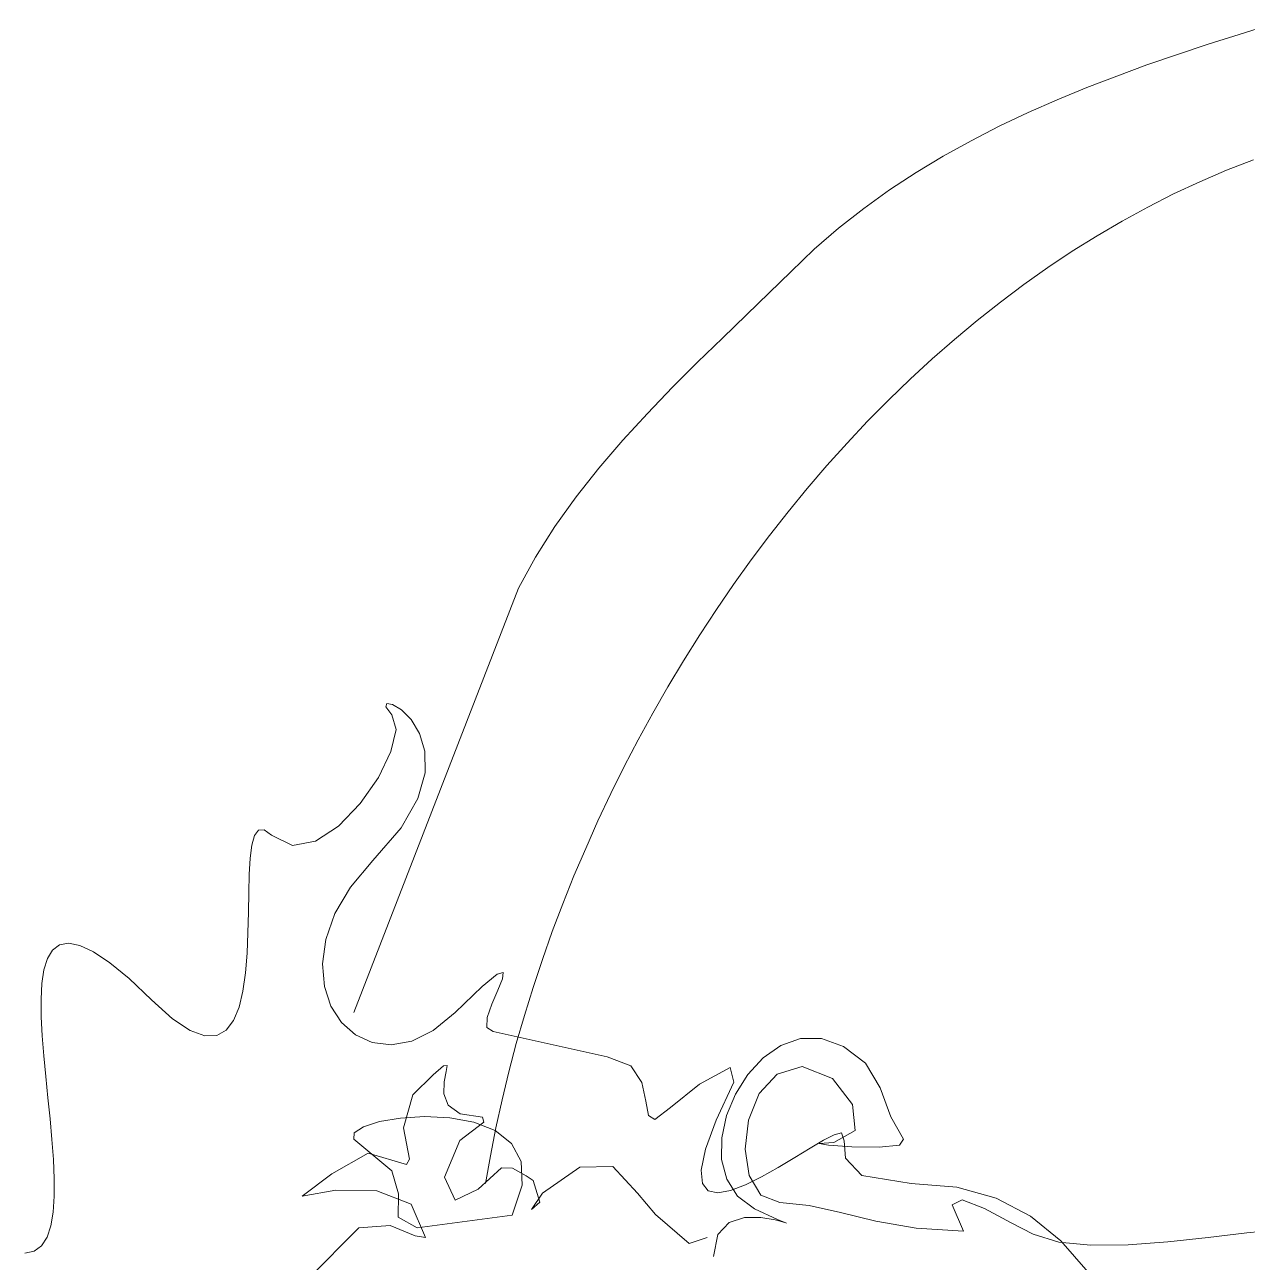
# Model space of a CAD drawing. Header units: centimetres. Extents: x 134057 to 145613, y 5028 to 39996.
# Drawn here: x 135988.3 to 136040.6, y 21415.1 to 21468 of the extents above; entities that cross this region are included whole.
import ezdxf

# ---------------------------------------------------------------- set-up
doc = ezdxf.new("R2010")
doc.units = ezdxf.units.CM
doc.layers.add('TEXT', color=3, linetype='Continuous', lineweight=20)

msp = doc.modelspace()

# ---------------------------------------------------------------- linework, layer by layer
at = {"layer": 'TEXT', "color": 2, "linetype": 'Continuous', "lineweight": 13}
for p, q in [((136041.585, 21467.984), (136040.261, 21467.572)), ((136040.261, 21467.572), (136038.942, 21467.15)), ((136038.942, 21467.15), (136037.629, 21466.715)), ((136036.326, 21466.263), (136035.033, 21465.791)), ((136037.629, 21466.715), (136036.326, 21466.263)), ((136035.033, 21465.791), (136033.753, 21465.297)), ((136033.753, 21465.297), (136032.487, 21464.776)), ((136032.487, 21464.776), (136031.239, 21464.226)), ((136031.239, 21464.226), (136030.01, 21463.643)), ((136030.01, 21463.643), (136028.801, 21463.025)), ((136028.801, 21463.025), (136027.615, 21462.368)), ((136027.615, 21462.368), (136026.454, 21461.668)), ((136039.723, 21461.762), (136040.875, 21462.214)), ((136039.723, 21461.762), (136040.875, 21462.214)), ((136026.454, 21461.668), (136025.32, 21460.923)), ((136038.586, 21461.273), (136039.723, 21461.762)), ((136038.586, 21461.273), (136039.723, 21461.762)), ((136025.32, 21460.923), (136024.214, 21460.13)), ((136037.465, 21460.747), (136038.586, 21461.273)), ((136037.465, 21460.747), (136038.586, 21461.273)), ((136036.358, 21460.186), (136037.465, 21460.747)), ((136036.358, 21460.186), (136037.465, 21460.747)), ((136024.214, 21460.13), (136023.14, 21459.284)), ((136035.266, 21459.59), (136036.358, 21460.186)), ((136035.266, 21459.59), (136036.358, 21460.186)), ((136034.191, 21458.961), (136035.266, 21459.59)), ((136034.191, 21458.961), (136035.266, 21459.59)), ((136023.14, 21459.284), (136022.098, 21458.384)), ((136033.132, 21458.299), (136034.191, 21458.961)), ((136033.132, 21458.299), (136034.191, 21458.961)), ((136022.098, 21458.384), (136021.091, 21457.425)), ((136032.089, 21457.605), (136033.132, 21458.299)), ((136032.089, 21457.605), (136033.132, 21458.299)), ((136021.091, 21457.425), (136020.175, 21456.523)), ((136031.063, 21456.881), (136032.089, 21457.605)), ((136031.063, 21456.881), (136032.089, 21457.605)), ((136030.054, 21456.126), (136031.063, 21456.881)), ((136030.054, 21456.126), (136031.063, 21456.881)), ((136020.175, 21456.523), (136019.195, 21455.576)), ((136029.063, 21455.343), (136030.054, 21456.126)), ((136029.063, 21455.343), (136030.054, 21456.126)), ((136019.195, 21455.576), (136018.168, 21454.587)), ((136028.089, 21454.532), (136029.063, 21455.343)), ((136028.089, 21454.532), (136029.063, 21455.343)), ((136018.168, 21454.587), (136017.11, 21453.555)), ((136027.134, 21453.694), (136028.089, 21454.532)), ((136027.134, 21453.694), (136028.089, 21454.532)), ((136017.11, 21453.555), (136016.038, 21452.481)), ((136026.197, 21452.831), (136027.134, 21453.694)), ((136026.197, 21452.831), (136027.134, 21453.694)), ((136016.038, 21452.481), (136014.966, 21451.368)), ((136025.279, 21451.942), (136026.197, 21452.831)), ((136025.279, 21451.942), (136026.197, 21452.831)), ((136024.379, 21451.029), (136025.279, 21451.942)), ((136024.379, 21451.029), (136025.279, 21451.942)), ((136014.966, 21451.368), (136013.911, 21450.214)), ((136023.499, 21450.093), (136024.379, 21451.029)), ((136023.499, 21450.093), (136024.379, 21451.029)), ((136013.911, 21450.214), (136012.889, 21449.022)), ((136022.639, 21449.135), (136023.499, 21450.093)), ((136022.639, 21449.135), (136023.499, 21450.093)), ((136012.889, 21449.022), (136011.916, 21447.793)), ((136021.799, 21448.156), (136022.639, 21449.135)), ((136021.799, 21448.156), (136022.639, 21449.135)), ((136011.916, 21447.793), (136011.008, 21446.527)), ((136020.979, 21447.157), (136021.799, 21448.156)), ((136020.979, 21447.157), (136021.799, 21448.156)), ((136020.18, 21446.138), (136020.979, 21447.157)), ((136020.18, 21446.138), (136020.979, 21447.157)), ((136011.008, 21446.527), (136010.18, 21445.225)), ((136019.402, 21445.101), (136020.18, 21446.138)), ((136019.402, 21445.101), (136020.18, 21446.138)), ((136010.18, 21445.225), (136009.45, 21443.889)), ((136018.645, 21444.047), (136019.402, 21445.101)), ((136018.645, 21444.047), (136019.402, 21445.101)), ((136017.91, 21442.977), (136018.645, 21444.047)), ((136017.91, 21442.977), (136018.645, 21444.047)), ((136009.45, 21443.889), (136002.411, 21425.75)), ((136017.197, 21441.891), (136017.91, 21442.977)), ((136017.197, 21441.891), (136017.91, 21442.977)), ((136016.506, 21440.791), (136017.197, 21441.891)), ((136016.506, 21440.791), (136017.197, 21441.891)), ((136015.838, 21439.678), (136016.506, 21440.791)), ((136015.838, 21439.678), (136016.506, 21440.791)), ((136015.192, 21438.552), (136015.838, 21439.678)), ((136015.192, 21438.552), (136015.838, 21439.678)), ((136003.811, 21438.964), (136003.772, 21438.817)), ((136003.772, 21438.817), (136004.035, 21438.474)), ((136004.063, 21438.919), (136003.811, 21438.964)), ((136004.44, 21438.687), (136004.063, 21438.919)), ((136004.856, 21438.274), (136004.44, 21438.687)), ((136004.035, 21438.474), (136004.214, 21437.853)), ((136005.221, 21437.683), (136004.856, 21438.274)), ((136014.57, 21437.414), (136015.192, 21438.552)), ((136014.57, 21437.414), (136015.192, 21438.552)), ((136004.214, 21437.853), (136003.993, 21436.909)), ((136005.449, 21436.921), (136005.221, 21437.683)), ((136013.972, 21436.266), (136014.57, 21437.414)), ((136013.972, 21436.266), (136014.57, 21437.414)), ((136003.993, 21436.909), (136003.455, 21435.799)), ((136005.451, 21435.991), (136005.449, 21436.921)), ((136013.397, 21435.108), (136013.972, 21436.266)), ((136013.397, 21435.108), (136013.972, 21436.266)), ((136003.455, 21435.799), (136002.681, 21434.684)), ((136005.139, 21434.899), (136005.451, 21435.991)), ((136012.846, 21433.942), (136013.397, 21435.108)), ((136012.846, 21433.942), (136013.397, 21435.108)), ((136002.681, 21434.684), (136001.756, 21433.72)), ((136004.426, 21433.649), (136005.139, 21434.899)), ((136012.321, 21432.768), (136012.846, 21433.942)), ((136012.321, 21432.768), (136012.846, 21433.942)), ((135998.331, 21433.55), (135998.159, 21433.322)), ((135998.57, 21433.563), (135998.331, 21433.55)), ((135998.891, 21433.33), (135998.57, 21433.563)), ((136001.756, 21433.72), (136000.761, 21433.068)), ((136003.223, 21432.247), (136004.426, 21433.649)), ((135998.044, 21432.91), (135997.973, 21432.344)), ((135998.159, 21433.322), (135998.044, 21432.91)), ((135999.779, 21432.885), (135998.891, 21433.33)), ((136000.761, 21433.068), (135999.779, 21432.885)), ((135997.973, 21432.344), (135997.934, 21431.656)), ((136011.819, 21431.587), (136012.321, 21432.768)), ((136011.819, 21431.587), (136012.321, 21432.768)), ((136002.257, 21431.113), (136003.223, 21432.247)), ((135997.934, 21431.656), (135997.913, 21430.876)), ((136011.344, 21430.401), (136011.819, 21431.587)), ((136011.344, 21430.401), (136011.819, 21431.587)), ((135997.913, 21430.876), (135997.899, 21430.034)), ((136001.593, 21429.979), (136002.257, 21431.113)), ((136010.893, 21429.209), (136011.344, 21430.401)), ((136010.893, 21429.209), (136011.344, 21430.401)), ((135997.899, 21430.034), (135997.88, 21429.161)), ((136001.203, 21428.873), (136001.593, 21429.979)), ((135997.88, 21429.161), (135997.842, 21428.288)), ((136010.469, 21428.014), (136010.893, 21429.209)), ((136010.469, 21428.014), (136010.893, 21429.209)), ((135989.82, 21428.637), (135989.522, 21428.413)), ((135990.204, 21428.71), (135989.82, 21428.637)), ((135990.685, 21428.617), (135990.204, 21428.71)), ((136001.063, 21427.826), (136001.203, 21428.873)), ((135989.522, 21428.413), (135989.304, 21428.054)), ((135991.271, 21428.344), (135990.685, 21428.617)), ((135991.971, 21427.875), (135991.271, 21428.344)), ((135997.842, 21428.288), (135997.774, 21427.445)), ((135989.155, 21427.574), (135989.067, 21426.989)), ((135989.304, 21428.054), (135989.155, 21427.574)), ((135992.793, 21427.196), (135991.971, 21427.875)), ((136001.146, 21426.865), (136001.063, 21427.826)), ((136010.07, 21426.816), (136010.469, 21428.014)), ((136010.07, 21426.816), (136010.469, 21428.014)), ((135993.747, 21426.291), (135992.793, 21427.196)), ((135997.774, 21427.445), (135997.663, 21426.663)), ((136008.538, 21427.394), (136007.894, 21426.863)), ((136008.788, 21427.464), (136008.538, 21427.394)), ((136008.558, 21426.702), (136008.757, 21427.193)), ((136008.757, 21427.193), (136008.788, 21427.464)), ((135989.067, 21426.989), (135989.031, 21426.314)), ((135997.663, 21426.663), (135997.497, 21425.974)), ((136001.426, 21426.019), (136001.146, 21426.865)), ((136007.894, 21426.863), (136006.742, 21425.75)), ((136008.307, 21426.11), (136008.558, 21426.702)), ((136009.699, 21425.617), (136010.07, 21426.816)), ((136009.699, 21425.617), (136010.07, 21426.816)), ((135989.031, 21426.314), (135989.038, 21425.563)), ((135994.647, 21425.48), (135993.747, 21426.291)), ((136001.878, 21425.317), (136001.426, 21426.019)), ((136008.115, 21425.539), (136008.307, 21426.11)), ((135989.038, 21425.563), (135989.08, 21424.752)), ((135995.404, 21424.975), (135994.647, 21425.48)), ((135997.497, 21425.974), (135997.263, 21425.406)), ((136006.742, 21425.75), (136005.805, 21424.981)), ((136008.097, 21425.108), (136008.115, 21425.539)), ((136009.353, 21424.416), (136009.699, 21425.617)), ((136009.353, 21424.416), (136009.699, 21425.617)), ((135996.033, 21424.746), (135995.404, 21424.975)), ((135996.95, 21424.992), (135996.543, 21424.762)), ((135997.263, 21425.406), (135996.95, 21424.992)), ((136002.476, 21424.788), (136001.878, 21425.317)), ((136005.805, 21424.981), (136004.883, 21424.529)), ((136008.367, 21424.937), (136008.097, 21425.108)), ((136013.24, 21423.854), (136008.367, 21424.937)), ((135989.08, 21424.752), (135989.147, 21423.895)), ((135996.543, 21424.762), (135996.033, 21424.746)), ((136003.193, 21424.462), (136002.476, 21424.788)), ((136004.004, 21424.365), (136003.193, 21424.462)), ((136004.883, 21424.529), (136004.004, 21424.365)), ((136009.035, 21423.215), (136009.353, 21424.416)), ((136009.035, 21423.215), (136009.353, 21424.416)), ((136020.673, 21424.339), (136021.515, 21424.63)), ((136020.673, 21424.339), (136021.515, 21424.63)), ((136021.515, 21424.63), (136022.413, 21424.635)), ((136021.515, 21424.63), (136022.413, 21424.635)), ((136022.413, 21424.635), (136023.345, 21424.3)), ((136022.413, 21424.635), (136023.345, 21424.3)), ((135989.147, 21423.895), (135989.231, 21423.008)), ((136019.912, 21423.813), (136020.673, 21424.339)), ((136019.912, 21423.813), (136020.673, 21424.339)), ((136023.345, 21424.3), (136024.285, 21423.576)), ((136023.345, 21424.3), (136024.285, 21423.576)), ((136005.801, 21423.081), (136006.247, 21423.467)), ((136005.801, 21423.081), (136006.247, 21423.467)), ((136006.247, 21423.467), (136006.392, 21423.48)), ((136006.247, 21423.467), (136006.392, 21423.48)), ((136006.392, 21423.48), (136006.359, 21423.22)), ((136006.392, 21423.48), (136006.359, 21423.22)), ((136014.249, 21423.468), (136013.24, 21423.854)), ((136014.724, 21422.751), (136014.249, 21423.468)), ((136018.494, 21423.393), (136017.191, 21422.691)), ((136018.655, 21422.771), (136018.494, 21423.393)), ((136019.254, 21423.103), (136019.912, 21423.813)), ((136019.254, 21423.103), (136019.912, 21423.813)), ((136021.578, 21423.44), (136020.509, 21423.118)), ((136021.578, 21423.44), (136020.509, 21423.118)), ((136022.874, 21422.933), (136021.578, 21423.44)), ((136022.874, 21422.933), (136021.578, 21423.44)), ((136024.285, 21423.576), (136024.917, 21422.523)), ((136024.285, 21423.576), (136024.917, 21422.523)), ((135989.231, 21423.008), (135989.323, 21422.106)), ((136004.928, 21422.222), (136005.801, 21423.081)), ((136004.928, 21422.222), (136005.801, 21423.081)), ((136006.359, 21423.22), (136006.274, 21422.784)), ((136006.359, 21423.22), (136006.274, 21422.784)), ((136008.745, 21422.015), (136009.035, 21423.215)), ((136008.745, 21422.015), (136009.035, 21423.215)), ((136018.724, 21422.262), (136019.254, 21423.103)), ((136018.724, 21422.262), (136019.254, 21423.103)), ((136020.509, 21423.118), (136019.744, 21422.286)), ((136020.509, 21423.118), (136019.744, 21422.286)), ((136023.727, 21421.816), (136022.874, 21422.933)), ((136023.727, 21421.816), (136022.874, 21422.933)), ((136006.274, 21422.784), (136006.261, 21422.272)), ((136006.274, 21422.784), (136006.261, 21422.272)), ((136014.898, 21421.959), (136014.724, 21422.751)), ((136017.191, 21422.691), (136015.947, 21421.689)), ((136017.898, 21421.14), (136018.655, 21422.771)), ((136019.744, 21422.286), (136019.287, 21421.149)), ((136019.744, 21422.286), (136019.287, 21421.149)), ((136024.917, 21422.523), (136025.368, 21421.29)), ((136024.917, 21422.523), (136025.368, 21421.29)), ((135989.323, 21422.106), (135989.414, 21421.203)), ((136004.527, 21420.818), (136004.928, 21422.222)), ((136004.527, 21420.818), (136004.928, 21422.222)), ((136006.261, 21422.272), (136006.446, 21421.784)), ((136006.261, 21422.272), (136006.446, 21421.784)), ((136006.446, 21421.784), (136006.952, 21421.418)), ((136006.446, 21421.784), (136006.952, 21421.418)), ((136008.482, 21420.818), (136008.745, 21422.015)), ((136008.482, 21420.818), (136008.745, 21422.015)), ((136015.005, 21421.348), (136014.898, 21421.959)), ((136018.345, 21421.341), (136018.724, 21422.262)), ((136018.345, 21421.341), (136018.724, 21422.262)), ((136023.843, 21420.699), (136023.727, 21421.816)), ((136023.843, 21420.699), (136023.727, 21421.816)), ((136004.406, 21421.237), (136003.506, 21421.084)), ((136005.434, 21421.301), (136004.406, 21421.237)), ((136006.506, 21421.249), (136005.434, 21421.301)), ((136007.538, 21421.055), (136006.506, 21421.249)), ((136006.952, 21421.418), (136007.906, 21421.275)), ((136006.952, 21421.418), (136007.906, 21421.275)), ((136007.906, 21421.275), (136007.966, 21421.059)), ((136007.906, 21421.275), (136007.966, 21421.059)), ((136015.277, 21421.172), (136015.005, 21421.348)), ((136015.947, 21421.689), (136015.277, 21421.172)), ((136018.141, 21420.392), (136018.345, 21421.341)), ((136018.141, 21420.392), (136018.345, 21421.341)), ((136025.368, 21421.29), (136025.909, 21420.327)), ((136025.368, 21421.29), (136025.909, 21420.327)), ((135989.414, 21421.203), (135989.496, 21420.315)), ((136002.818, 21420.865), (136002.425, 21420.607)), ((136003.506, 21421.084), (136002.818, 21420.865)), ((136004.787, 21419.475), (136004.527, 21420.818)), ((136004.787, 21419.475), (136004.527, 21420.818)), ((136007.966, 21421.059), (136006.943, 21420.272)), ((136007.966, 21421.059), (136006.943, 21420.272)), ((136008.447, 21420.696), (136007.538, 21421.055)), ((136008.247, 21419.623), (136008.482, 21420.818)), ((136008.247, 21419.623), (136008.482, 21420.818)), ((136009.149, 21420.144), (136008.447, 21420.696)), ((136017.445, 21419.901), (136017.898, 21421.14)), ((136019.287, 21421.149), (136019.142, 21419.911)), ((136019.287, 21421.149), (136019.142, 21419.911)), ((136022.931, 21420.191), (136023.843, 21420.699)), ((136022.931, 21420.191), (136023.843, 21420.699)), ((135989.496, 21420.315), (135989.559, 21419.456)), ((136002.425, 21420.607), (136002.411, 21420.335)), ((136002.411, 21420.335), (136004.035, 21418.981)), ((136006.943, 21420.272), (136006.281, 21418.702)), ((136006.943, 21420.272), (136006.281, 21418.702)), ((136018.136, 21419.466), (136018.141, 21420.392)), ((136018.136, 21419.466), (136018.141, 21420.392)), ((136022.495, 21420.285), (136021.921, 21419.947)), ((136022.306, 21420.154), (136022.931, 21420.191)), ((136022.306, 21420.154), (136022.931, 21420.191)), ((136022.953, 21420.518), (136022.495, 21420.285)), ((136023.257, 21420.605), (136022.953, 21420.518)), ((136023.38, 21420.267), (136023.257, 21420.605)), ((136023.426, 21419.523), (136023.38, 21420.267)), ((136025.909, 21420.327), (136025.745, 21420.082)), ((136025.909, 21420.327), (136025.745, 21420.082)), ((136001.468, 21418.843), (136003.018, 21419.735)), ((136001.468, 21418.843), (136003.018, 21419.735)), ((136003.018, 21419.735), (136004.657, 21419.244)), ((136003.018, 21419.735), (136004.657, 21419.244)), ((136009.561, 21419.376), (136009.149, 21420.144)), ((136017.262, 21419.011), (136017.445, 21419.901)), ((136019.142, 21419.911), (136019.314, 21418.773)), ((136019.142, 21419.911), (136019.314, 21418.773)), ((136021.921, 21419.947), (136021.264, 21419.545)), ((136022.711, 21420.076), (136022.306, 21420.154)), ((136022.711, 21420.076), (136022.306, 21420.154)), ((136023.71, 21420.005), (136022.711, 21420.076)), ((136023.71, 21420.005), (136022.711, 21420.076)), ((136024.867, 21419.991), (136023.71, 21420.005)), ((136024.867, 21419.991), (136023.71, 21420.005)), ((136025.745, 21420.082), (136024.867, 21419.991)), ((136025.745, 21420.082), (136024.867, 21419.991)), ((135989.559, 21419.456), (135989.594, 21418.643)), ((136004.657, 21419.244), (136004.787, 21419.475)), ((136004.657, 21419.244), (136004.787, 21419.475)), ((136007.725, 21418.191), (136008.718, 21419.109)), ((136007.725, 21418.191), (136008.718, 21419.109)), ((136008.041, 21418.432), (136008.247, 21419.623)), ((136008.041, 21418.432), (136008.247, 21419.623)), ((136008.718, 21419.109), (136009.189, 21419.088)), ((136008.718, 21419.109), (136009.189, 21419.088)), ((136009.599, 21418.365), (136009.561, 21419.376)), ((136010.478, 21418.026), (136012.072, 21419.139)), ((136010.478, 21418.026), (136012.072, 21419.139)), ((136012.072, 21419.139), (136013.486, 21419.169)), ((136012.072, 21419.139), (136013.486, 21419.169)), ((136013.486, 21419.169), (136014.539, 21418.026)), ((136013.486, 21419.169), (136014.539, 21418.026)), ((136018.353, 21418.616), (136018.136, 21419.466)), ((136018.353, 21418.616), (136018.136, 21419.466)), ((136020.56, 21419.121), (136019.844, 21418.717)), ((136021.264, 21419.545), (136020.56, 21419.121)), ((136024.133, 21418.778), (136023.426, 21419.523)), ((135989.594, 21418.643), (135989.593, 21417.889)), ((136000.19, 21417.89), (136001.468, 21418.843)), ((136000.19, 21417.89), (136001.468, 21418.843)), ((136004.035, 21418.981), (136004.316, 21417.988)), ((136006.281, 21418.702), (136006.733, 21417.725)), ((136006.281, 21418.702), (136006.733, 21417.725)), ((136009.189, 21419.088), (136009.781, 21418.768)), ((136009.189, 21419.088), (136009.781, 21418.768)), ((136009.781, 21418.768), (136010.072, 21418.567)), ((136009.781, 21418.768), (136010.072, 21418.567)), ((136017.312, 21418.431), (136017.262, 21419.011)), ((136018.815, 21417.893), (136018.353, 21418.616)), ((136018.815, 21417.893), (136018.353, 21418.616)), ((136019.844, 21418.717), (136019.151, 21418.373)), ((136019.314, 21418.773), (136019.809, 21417.942)), ((136019.314, 21418.773), (136019.809, 21417.942)), ((136026.235, 21418.44), (136024.133, 21418.778)), ((136001.643, 21418.148), (136000.19, 21417.89)), ((136001.643, 21418.148), (136000.19, 21417.89)), ((136003.388, 21418.127), (136001.643, 21418.148)), ((136003.388, 21418.127), (136001.643, 21418.148)), ((136004.854, 21417.548), (136003.388, 21418.127)), ((136004.854, 21417.548), (136003.388, 21418.127)), ((136006.733, 21417.725), (136007.725, 21418.191)), ((136006.733, 21417.725), (136007.725, 21418.191)), ((136009.179, 21417.086), (136009.599, 21418.365)), ((136010.072, 21418.567), (136010.357, 21417.645)), ((136010.072, 21418.567), (136010.357, 21417.645)), ((136017.562, 21418.119), (136017.312, 21418.431)), ((136017.975, 21418.032), (136017.562, 21418.119)), ((136018.516, 21418.131), (136017.975, 21418.032)), ((136019.151, 21418.373), (136018.516, 21418.131)), ((136028.193, 21418.279), (136026.235, 21418.44)), ((136029.878, 21417.807), (136028.193, 21418.279)), ((135989.593, 21417.889), (135989.547, 21417.21)), ((136004.316, 21417.988), (136004.296, 21416.996)), ((136005.469, 21416.13), (136004.854, 21417.548)), ((136005.469, 21416.13), (136004.854, 21417.548)), ((136010.011, 21417.324), (136010.478, 21418.026)), ((136010.011, 21417.324), (136010.478, 21418.026)), ((136010.357, 21417.645), (136010.011, 21417.324)), ((136010.357, 21417.645), (136010.011, 21417.324)), ((136014.539, 21418.026), (136015.311, 21417.113)), ((136014.539, 21418.026), (136015.311, 21417.113)), ((136019.547, 21417.349), (136018.815, 21417.893)), ((136019.547, 21417.349), (136018.815, 21417.893)), ((136019.809, 21417.942), (136020.63, 21417.62)), ((136019.809, 21417.942), (136020.63, 21417.62)), ((136020.63, 21417.62), (136021.876, 21417.493)), ((136020.63, 21417.62), (136021.876, 21417.493)), ((136027.998, 21417.531), (136028.419, 21417.738)), ((136027.998, 21417.531), (136028.419, 21417.738)), ((136028.481, 21416.401), (136027.998, 21417.531)), ((136028.481, 21416.401), (136027.998, 21417.531)), ((136028.419, 21417.738), (136029.378, 21417.366)), ((136028.419, 21417.738), (136029.378, 21417.366)), ((136031.342, 21417.036), (136029.878, 21417.807)), ((135989.547, 21417.21), (135989.447, 21416.62)), ((136004.296, 21416.996), (136005.118, 21416.544)), ((136005.118, 21416.544), (136009.179, 21417.086)), ((136015.311, 21417.113), (136016.745, 21415.87)), ((136015.311, 21417.113), (136016.745, 21415.87)), ((136020.521, 21416.896), (136019.547, 21417.349)), ((136020.521, 21416.896), (136019.547, 21417.349)), ((136021.876, 21417.493), (136023.218, 21417.191)), ((136021.876, 21417.493), (136023.218, 21417.191)), ((136023.218, 21417.191), (136024.724, 21416.83)), ((136023.218, 21417.191), (136024.724, 21416.83)), ((136029.378, 21417.366), (136030.513, 21416.761)), ((136029.378, 21417.366), (136030.513, 21416.761)), ((136032.637, 21415.979), (136031.342, 21417.036)), ((135989.447, 21416.62), (135989.285, 21416.136)), ((136000.461, 21414.371), (136002.626, 21416.537)), ((136000.461, 21414.371), (136002.626, 21416.537)), ((136002.626, 21416.537), (136003.965, 21416.642)), ((136002.626, 21416.537), (136003.965, 21416.642)), ((136003.965, 21416.642), (136005.033, 21416.206)), ((136003.965, 21416.642), (136005.033, 21416.206)), ((136017.977, 21416.252), (136018.462, 21416.776)), ((136017.977, 21416.252), (136018.462, 21416.776)), ((136018.462, 21416.776), (136019.116, 21416.988)), ((136018.462, 21416.776), (136019.116, 21416.988)), ((136019.116, 21416.988), (136019.814, 21416.989)), ((136019.116, 21416.988), (136019.814, 21416.989)), ((136019.814, 21416.989), (136020.429, 21416.881)), ((136019.814, 21416.989), (136020.429, 21416.881)), ((136020.429, 21416.881), (136020.836, 21416.762)), ((136020.429, 21416.881), (136020.836, 21416.762)), ((136020.908, 21416.734), (136020.521, 21416.896)), ((136020.908, 21416.734), (136020.521, 21416.896)), ((136020.836, 21416.762), (136020.908, 21416.734)), ((136020.836, 21416.762), (136020.908, 21416.734)), ((136024.724, 21416.83), (136026.456, 21416.528)), ((136024.724, 21416.83), (136026.456, 21416.528)), ((136026.456, 21416.528), (136028.481, 21416.401)), ((136026.456, 21416.528), (136028.481, 21416.401)), ((136030.513, 21416.761), (136031.459, 21416.266)), ((136030.513, 21416.761), (136031.459, 21416.266)), ((136040.597, 21416.323), (136042.105, 21416.475)), ((136040.597, 21416.323), (136042.105, 21416.475)), ((135989.285, 21416.136), (135989.051, 21415.771)), ((136005.033, 21416.206), (136005.469, 21416.13)), ((136005.033, 21416.206), (136005.469, 21416.13)), ((136016.745, 21415.87), (136017.517, 21416.13)), ((136016.745, 21415.87), (136017.517, 21416.13)), ((136017.788, 21415.318), (136017.977, 21416.252)), ((136017.788, 21415.318), (136017.977, 21416.252)), ((136031.459, 21416.266), (136032.549, 21415.928)), ((136031.459, 21416.266), (136032.549, 21415.928)), ((136033.816, 21414.649), (136032.637, 21415.979)), ((136035.514, 21415.816), (136037.213, 21415.944)), ((136035.514, 21415.816), (136037.213, 21415.944)), ((136037.213, 21415.944), (136038.936, 21416.13)), ((136037.213, 21415.944), (136038.936, 21416.13)), ((136038.936, 21416.13), (136040.597, 21416.323)), ((136038.936, 21416.13), (136040.597, 21416.323)), ((135988.736, 21415.541), (135988.333, 21415.462)), ((135989.051, 21415.771), (135988.736, 21415.541)), ((136032.549, 21415.928), (136033.93, 21415.794)), ((136032.549, 21415.928), (136033.93, 21415.794)), ((136033.93, 21415.794), (136035.514, 21415.816)), ((136033.93, 21415.794), (136035.514, 21415.816))]:
    msp.add_line(p, q, dxfattribs=at)

doc.saveas('drawing.dxf')
